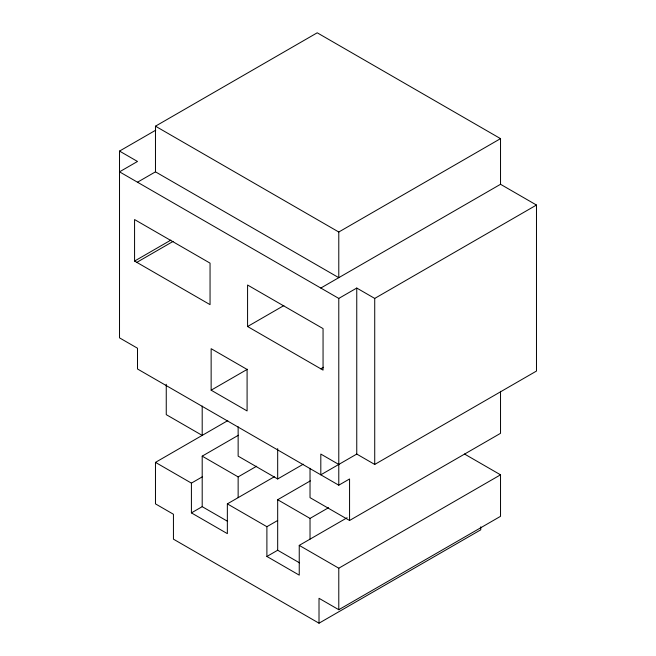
<?xml version="1.0" encoding="UTF-8"?>
<svg xmlns="http://www.w3.org/2000/svg" width="656" height="656" viewBox="0 0 656 656"><rect width="100%" height="100%" fill="white"/><g stroke="black" fill="none" stroke-linecap="round" stroke-linejoin="round"><path stroke-width="0.98" d="M155.472 126.182L338.783 232.019L338.783 277.677L155.472 171.839L155.472 126.182L317.217 32.8L500.528 138.637L500.528 184.287L320.809 288.05M310.026 468.294L310.026 497.65L349.566 520.479L349.566 478.97L338.783 485.194L137.498 368.984L137.498 348.229L119.523 337.856L119.523 151.085L155.767 130.167M137.498 182.212L155.472 171.839M134.57 261.063L210.051 304.646L210.051 263.138L134.57 219.563L134.57 261.063L170.872 240.104M136.817 262.359L173.11 241.4M338.783 232.019L500.528 138.637M247.574 326.524L323.055 370.107L323.055 328.599L247.574 285.024L247.574 326.524L283.868 305.573M119.523 151.085L137.498 161.466L119.523 171.839L338.783 298.423L356.757 288.05L374.724 298.423L536.477 205.041L536.477 371.058L374.724 464.448L356.757 454.067L320.809 474.821L320.809 454.067L338.783 464.448M211.142 390.189L247.091 410.943L247.091 369.443L211.142 348.689L211.142 390.189L247.443 369.238M480.758 526.825L480.758 529.818L319.013 623.2L173.438 539.158L173.438 514.255L155.472 503.874L155.472 462.373L227.796 420.611M320.809 368.811L323.465 367.278M227.624 521.34L202.196 506.662L202.196 456.141L238.39 435.248M155.472 462.373L191.413 483.119L202.196 476.896M202.196 456.141L238.144 476.896L256.676 466.195M191.413 483.119L191.413 512.885L202.196 506.662M191.413 512.885L227.353 533.64L227.353 503.874L274.339 476.748M238.144 426.785L238.144 456.141L277.677 478.97L303.277 464.194M299.538 562.856L277.677 550.236L277.677 499.724L310.345 480.864M227.353 503.874L266.894 526.702L277.677 520.479M277.677 499.724L310.026 518.404L328.566 507.695M266.894 526.702L266.894 556.46L277.677 550.236M266.894 556.46L299.243 575.14L299.243 545.382L347.106 517.748M349.566 520.479L500.528 433.321L500.528 391.304M299.243 545.382L338.783 568.203L500.528 474.821L500.528 516.329L338.783 609.711L319.013 598.297L319.013 623.2M500.528 184.287L536.477 205.041M464.505 454.026L500.528 474.821M374.724 298.423L374.724 464.448M356.757 288.05L356.757 454.067M338.783 298.423L338.783 485.194M338.783 568.203L338.783 609.711M310.026 518.404L310.026 539.15M277.677 448.606L277.677 478.97M238.144 476.896L238.144 497.65M202.196 406.039L202.196 435.395L166.255 414.641L166.255 384.268"/></g></svg>
